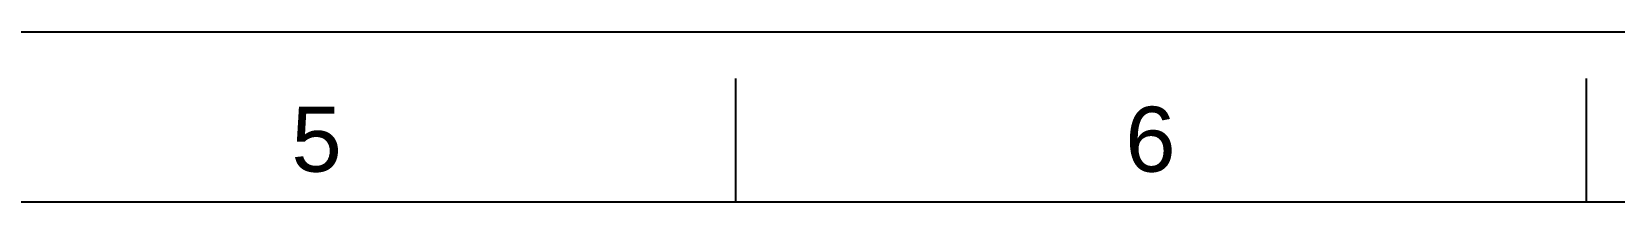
# Model space of a CAD drawing. Header units: millimetres. Extents: x 7160 to 8001, y 2712 to 3307.
# Drawn here: x 7597.9 to 7784.3, y 3287.2 to 3307.2 of the extents above; entities that cross this region are included whole.
import ezdxf

# ---------------------------------------------------------------- set-up
doc = ezdxf.new("R2010")
doc.units = ezdxf.units.MM
doc.layers.add('FORM', color=7, linetype='Continuous')
doc.styles.get("Standard").update_dxf_attribs({"font": 'arial.ttf'})

msp = doc.modelspace()

# ---------------------------------------------------------------- linework, layer by layer
at = {"layer": 'FORM', "color": 7, "linetype": 'Continuous'}
for p, q in [((7160.23, 3307.2), (8001.23, 3307.2)), ((7680.85, 3287.18), (7680.85, 3301.73)), ((7780.97, 3287.18), (7780.97, 3301.73)), ((7981.21, 3287.18), (7180.26, 3287.18))]:
    msp.add_line(p, q, dxfattribs=at)

# ---------------------------------------------------------------- texts
at = {"layer": 'FORM', "color": 7, "linetype": 'Continuous', "char_height": 7.63, "attachment_point": 5}
for s, insert in [('5', (7631.49, 3294.53)), ('6', (7729.65, 3294.53))]:
    msp.add_mtext_dynamic_manual_height_columns(s, width=50.0595, gutter_width=12.51, heights=[0], dxfattribs=dict(at, insert=insert))

doc.saveas('drawing.dxf')
